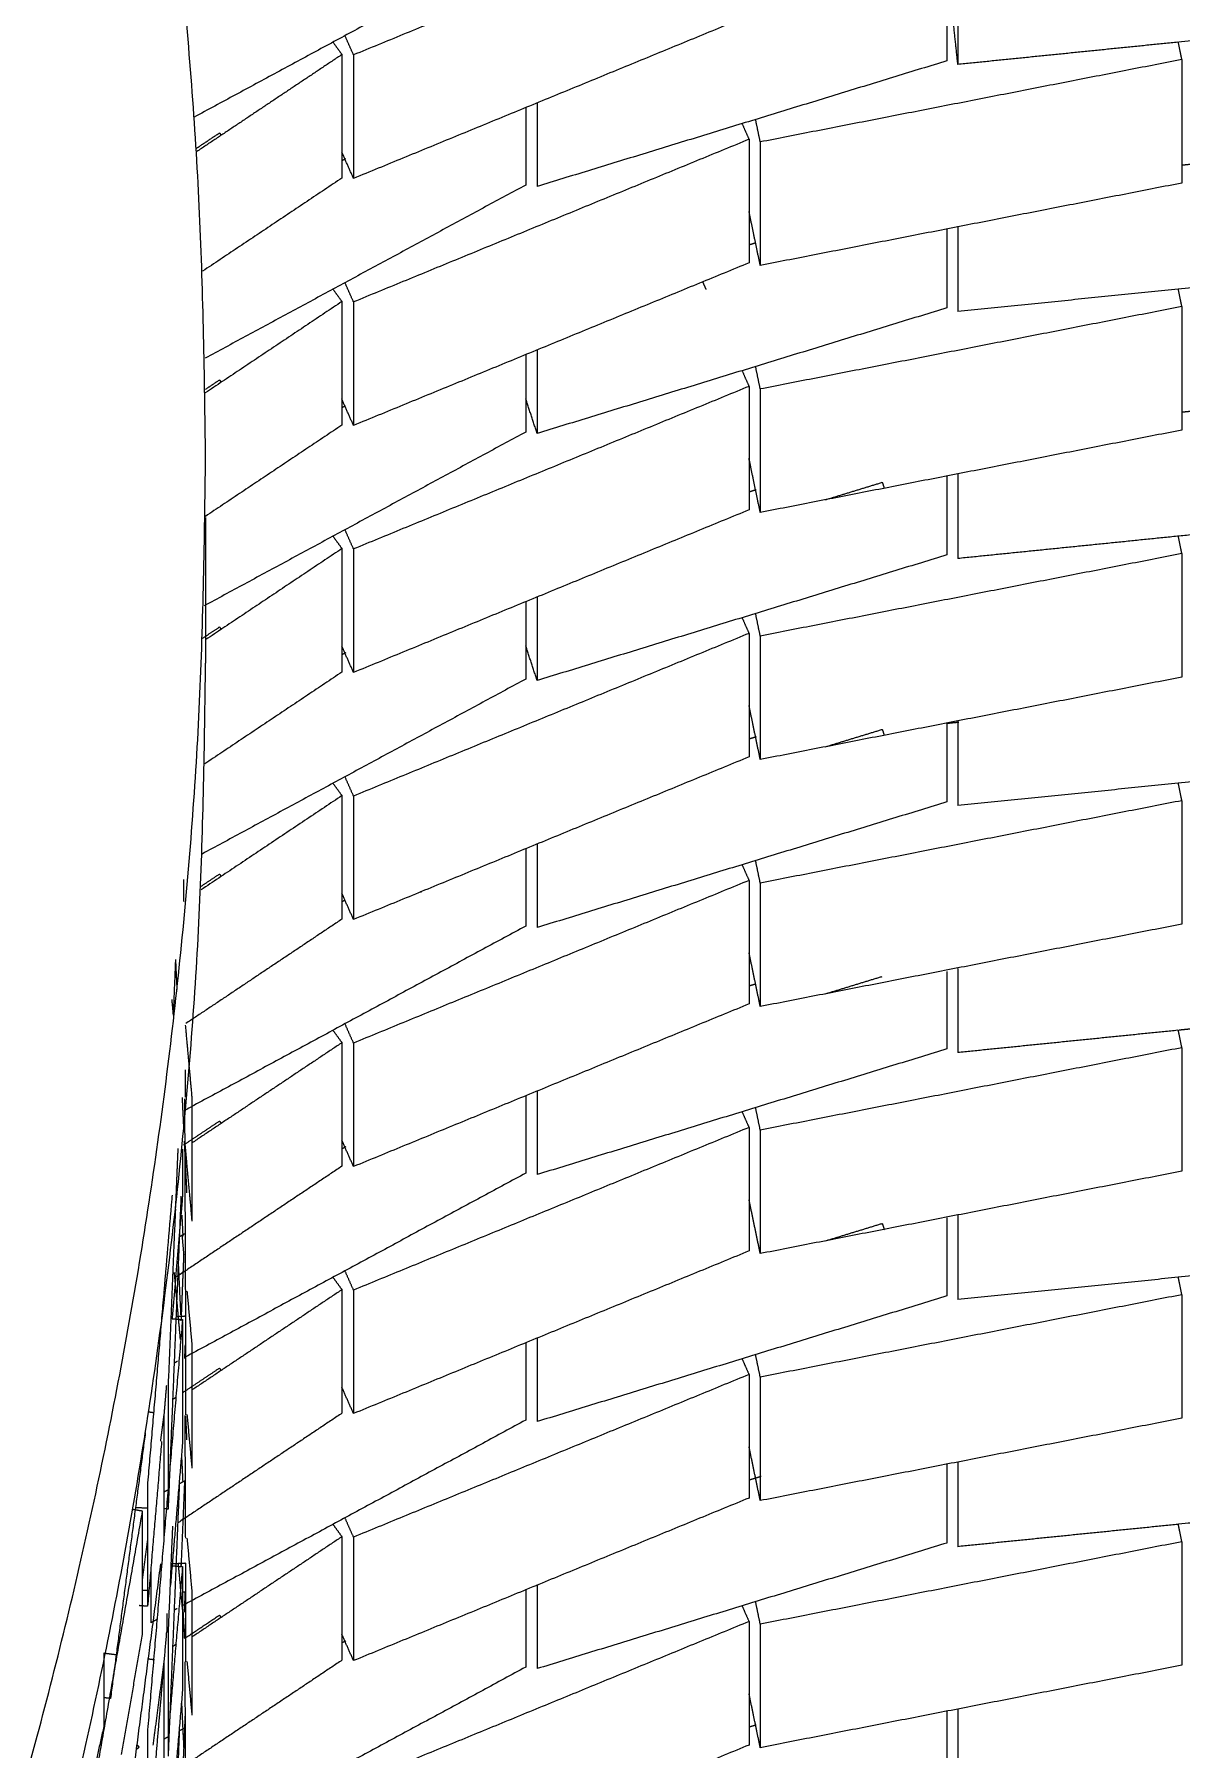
# Model space of a CAD drawing. Header units: centimetres. Extents: x 0 to 19.8, y 0 to 41.5.
# Drawn here: x 17.16 to 17.717, y 15.006 to 15.84 of the extents above; entities that cross this region are included whole.
import ezdxf

# ---------------------------------------------------------------- set-up
doc = ezdxf.new("R2010")
doc.units = ezdxf.units.CM
doc.layers.add('Make2D$Visible$Curves', color=7, linetype='Continuous', true_color=0x000000)

msp = doc.modelspace()

# ---------------------------------------------------------------- linework, layer by layer
at = {"layer": 'Make2D$Visible$Curves', "color": 18, "lineweight": -3, "true_color": 0x000000}
msp.add_rational_spline([(17.24305, 15.63412), (17.24305, 16.57453), (16.60408, 17.26453)], [0.853867800566, 0.860338983745, 1], degree=2, dxfattribs=at)
for points, weights, knots in [([(18.94033, 15.16942), (18.94033, 15.18396), (18.93995, 15.1985), (18.92003, 15.96182), (18.20108, 16.21905), (17.66782, 16.40984), (17.19928, 16.09167)], [0.992137350088, 0.995976141069, 1, 0.825021666223, 1, 0.864071957732, 0.939329292259], [-0.566626, -0.566626, -0.566626, -0.535834, -0.535834, 0.80315, 0.80315, 1.84331, 1.84331, 1.84331]), ([(17.21657, 15.98993), (17.65322, 16.31401), (18.16593, 16.13286), (18.83883, 15.89512), (18.84728, 15.18151), (18.84735, 15.17546), (18.84735, 15.16942)], [0.941506293451, 0.856573638651, 1, 0.819835262239, 1, 0.998141321531, 0.996320993359], [2.515272, 2.515272, 2.515272, 3.597399, 3.597399, 4.956711, 4.956711, 4.970734, 4.970734, 4.970734]), ([(17.22882, 15.89888), (17.66236, 16.21077), (18.16593, 16.03286), (18.81256, 15.8044), (18.84612, 15.11942)], [0.938958815068, 0.858769819386, 1, 0.825641357276, 0.988762031209], [2.531842, 2.531842, 2.531842, 3.597399, 3.597399, 4.912905, 4.912905, 4.912905]), ([(12.44385, 15.63412), (12.44385, 14.6937), (13.08282, 14.0037), (14.71323, 12.24307), (16.47386, 13.87349), (17.24305, 14.58578), (17.24305, 15.63412)], [0.853867800566, 0.860338983745, 1, 0.707106781187, 1, 0.846767797442, 0.853867800566], [5.741243, 5.741243, 5.741243, 7.538558, 7.538558, 11.307837, 11.307837, 13.279801, 13.279801, 13.279801]), ([(12.47302, 15.1611), (12.58656, 14.4396), (13.08282, 13.9037), (14.71323, 12.14307), (16.47386, 13.77349), (17.24305, 14.48578), (17.24305, 15.53412)], [0.861673993534, 0.888038673933, 1, 0.707106781187, 1, 0.846767797442, 0.853867800566], [6.097714, 6.097714, 6.097714, 7.538558, 7.538558, 11.307837, 11.307837, 13.279801, 13.279801, 13.279801]), ([(17.09989, 14.32314), (17.62142, 13.87595), (18.25532, 14.14081), (18.94033, 14.42702), (18.94033, 15.16942)], [0.973011863459, 0.839756556667, 1, 0.829045525154, 0.992137350088], [-3.101047, -3.101047, -3.101047, -1.874818, -1.874818, -0.566626, -0.566626, -0.566626]), ([(18.84735, 15.16942), (18.84735, 14.46471), (18.18864, 14.2143), (17.58784, 13.9859), (17.12182, 14.42856)], [0.996320993359, 0.821693940709, 1, 0.834780475099, 0.972589075988], [4.970734, 4.970734, 4.970734, 6.316022, 6.316022, 7.562575, 7.562575, 7.562575]), ([(17.09021, 14.23153), (17.61324, 13.77252), (18.25532, 14.0408), (18.94033, 14.32702), (18.94033, 15.06941)], [0.975929709242, 0.838022816373, 1, 0.829045525154, 0.992137350088], [-3.114314, -3.114314, -3.114314, -1.874818, -1.874818, -0.566626, -0.566626, -0.566626])]:
    msp.add_rational_spline(points, weights, degree=2, knots=knots, dxfattribs=at)
for points in [[(17.50698, 15.90857), (17.41093, 15.86907), (17.31488, 15.82957)], [(17.39849, 15.88638), (17.31795, 15.84284), (17.2374, 15.79929)], [(17.60842, 15.86605), (17.60842, 15.84549), (17.60842, 15.82493)], [(17.60311, 15.86501), (17.60311, 15.84586), (17.60311, 15.82671)], [(17.60842, 15.82493), (17.60628, 15.84507), (17.60415, 15.86522)], [(17.50698, 15.84857), (17.41093, 15.80907), (17.31488, 15.76957)], [(17.81608, 15.84597), (17.7658, 15.84088), (17.71552, 15.83578)], [(17.30488, 15.83577), (17.30707, 15.83277), (17.30925, 15.82976)], [(17.31488, 15.82957), (17.3128, 15.83425), (17.31072, 15.83893)], [(17.71531, 15.83576), (17.66186, 15.83034), (17.60842, 15.82493)], [(17.71535, 15.83577), (17.71624, 15.83153), (17.71712, 15.8273)], [(17.30925, 15.82976), (17.27401, 15.80619), (17.23878, 15.78263)], [(17.30925, 15.82976), (17.30925, 15.79976), (17.30925, 15.76976)], [(17.31488, 15.82957), (17.31488, 15.79957), (17.31488, 15.76957)], [(17.60311, 15.82671), (17.50359, 15.79619), (17.40407, 15.76568)], [(17.71712, 15.8273), (17.61478, 15.8073), (17.51244, 15.78729)], [(17.71712, 15.8273), (17.71712, 15.7973), (17.71712, 15.7673)], [(17.39849, 15.80396), (17.39849, 15.78517), (17.39849, 15.76638)], [(17.40407, 15.80637), (17.40407, 15.78602), (17.40407, 15.76568)], [(17.2384, 15.78409), (17.24408, 15.78789), (17.24977, 15.79169)], [(17.24977, 15.79169), (17.25019, 15.79112), (17.25061, 15.79054)], [(17.50359, 15.79619), (17.50528, 15.79238), (17.50698, 15.78857)], [(17.51244, 15.78729), (17.5113, 15.79275), (17.51016, 15.79821)], [(17.50698, 15.78857), (17.41093, 15.74907), (17.31488, 15.70957)], [(17.50698, 15.78857), (17.50698, 15.75857), (17.50698, 15.72857)], [(17.51244, 15.78729), (17.51244, 15.75729), (17.51244, 15.72729)], [(17.31488, 15.76957), (17.31206, 15.7759), (17.30925, 15.78223)], [(17.31102, 15.77909), (17.31027, 15.77869), (17.30951, 15.77828)], [(17.72321, 15.77656), (17.72017, 15.77625), (17.71712, 15.77594)], [(17.30925, 15.76976), (17.27541, 15.74713), (17.24158, 15.7245)], [(17.39849, 15.76638), (17.32067, 15.72431), (17.24285, 15.68224)], [(17.71712, 15.7673), (17.61478, 15.7473), (17.51244, 15.72729)], [(17.51244, 15.72729), (17.50971, 15.74038), (17.50698, 15.75347)], [(17.60311, 15.74501), (17.60311, 15.72586), (17.60311, 15.70671)], [(17.60842, 15.74645), (17.60842, 15.72569), (17.60842, 15.70493)], [(17.50994, 15.73814), (17.50868, 15.73775), (17.50741, 15.73736)], [(17.50698, 15.72857), (17.41093, 15.68907), (17.31488, 15.64957)], [(17.81608, 15.72597), (17.71225, 15.71545), (17.60842, 15.70493)], [(17.30488, 15.71577), (17.30707, 15.71277), (17.30925, 15.70976)], [(17.31488, 15.70957), (17.3128, 15.71425), (17.31072, 15.71893)], [(17.48444, 15.7193), (17.48524, 15.71749), (17.48604, 15.71569)], [(17.71535, 15.71577), (17.71624, 15.71153), (17.71712, 15.7073)], [(17.30925, 15.70976), (17.27605, 15.68755), (17.24284, 15.66535)], [(17.30925, 15.70976), (17.30925, 15.67976), (17.30925, 15.64976)], [(17.31488, 15.70957), (17.31488, 15.67957), (17.31488, 15.64957)], [(17.71712, 15.7073), (17.61478, 15.6873), (17.51244, 15.66729)], [(17.71712, 15.7073), (17.71712, 15.6773), (17.71712, 15.6473)], [(17.60311, 15.70671), (17.50359, 15.67619), (17.40407, 15.64568)], [(17.39849, 15.68396), (17.39849, 15.66517), (17.39849, 15.64638)], [(17.40407, 15.68625), (17.40407, 15.66596), (17.40407, 15.64568)], [(17.50359, 15.67619), (17.50528, 15.67238), (17.50698, 15.66857)], [(17.51244, 15.66729), (17.5113, 15.67275), (17.51016, 15.67821)], [(17.24292, 15.66712), (17.24635, 15.6694), (17.24977, 15.67169)], [(17.24977, 15.67169), (17.25019, 15.67112), (17.25061, 15.67054)], [(17.50698, 15.66857), (17.41093, 15.62907), (17.31488, 15.58957)], [(17.50698, 15.66857), (17.50698, 15.63857), (17.50698, 15.60857)], [(17.51244, 15.66729), (17.51244, 15.63729), (17.51244, 15.60729)], [(17.31488, 15.64957), (17.31201, 15.65601), (17.30915, 15.66246)], [(17.31039, 15.65875), (17.30982, 15.65844), (17.30925, 15.65814)], [(17.40407, 15.64568), (17.40128, 15.65413), (17.39849, 15.66258)], [(17.30925, 15.64976), (17.2761, 15.62759), (17.24296, 15.60542)], [(17.72275, 15.65651), (17.71993, 15.65623), (17.71712, 15.65594)], [(17.39849, 15.64638), (17.32041, 15.60417), (17.24232, 15.56195)], [(17.71712, 15.6473), (17.61478, 15.6273), (17.51244, 15.60729)], [(17.51244, 15.60729), (17.50969, 15.62044), (17.50695, 15.63359)], [(17.60311, 15.62501), (17.60311, 15.60586), (17.60311, 15.58671)], [(17.60842, 15.62605), (17.60842, 15.60549), (17.60842, 15.58493)], [(17.51037, 15.61827), (17.50867, 15.61775), (17.50698, 15.61723)], [(17.54411, 15.61349), (17.5579, 15.61772), (17.57169, 15.62195)], [(17.57169, 15.62195), (17.57217, 15.6205), (17.57264, 15.61906)], [(17.50698, 15.60857), (17.41093, 15.56907), (17.31488, 15.52957)], [(17.24305, 15.60493), (17.24305, 15.56953), (17.24305, 15.53412)], [(17.31488, 15.58957), (17.3128, 15.59425), (17.31072, 15.59893)], [(17.30496, 15.59566), (17.30711, 15.59271), (17.30925, 15.58976)], [(17.72216, 15.59646), (17.66529, 15.59069), (17.60842, 15.58493)], [(17.71535, 15.59577), (17.71624, 15.59153), (17.71712, 15.5873)], [(17.30925, 15.58976), (17.2762, 15.56765), (17.24315, 15.54555)], [(17.30925, 15.58976), (17.30925, 15.55976), (17.30925, 15.52976)], [(17.31488, 15.58957), (17.31488, 15.55957), (17.31488, 15.52957)], [(17.60311, 15.58671), (17.50359, 15.55619), (17.40407, 15.52568)], [(17.71712, 15.5873), (17.61478, 15.5673), (17.51244, 15.54729)], [(17.71712, 15.5873), (17.71712, 15.5573), (17.71712, 15.5273)], [(17.40407, 15.56625), (17.40407, 15.54596), (17.40407, 15.52568)], [(17.39849, 15.56396), (17.39849, 15.54517), (17.39849, 15.52638)], [(17.51244, 15.54729), (17.5113, 15.55275), (17.51016, 15.55821)], [(17.24159, 15.54623), (17.24568, 15.54896), (17.24977, 15.55169)], [(17.24977, 15.55169), (17.25019, 15.55112), (17.25061, 15.55054)], [(17.50359, 15.55619), (17.50528, 15.55238), (17.50698, 15.54857)], [(17.31488, 15.52957), (17.31206, 15.5359), (17.30925, 15.54223)], [(17.50698, 15.54857), (17.41093, 15.50907), (17.31488, 15.46957)], [(17.40407, 15.52568), (17.40128, 15.53413), (17.39849, 15.54258)], [(17.50698, 15.54857), (17.50698, 15.51857), (17.50698, 15.48857)], [(17.51244, 15.54729), (17.51244, 15.51729), (17.51244, 15.48729)], [(17.3111, 15.53914), (17.31029, 15.5387), (17.30949, 15.53826)], [(17.39849, 15.52638), (17.3199, 15.48389), (17.2413, 15.4414)], [(17.30925, 15.52976), (17.27591, 15.50746), (17.24258, 15.48517)], [(17.71712, 15.5273), (17.61478, 15.5073), (17.51244, 15.48729)], [(17.51244, 15.48729), (17.50971, 15.50038), (17.50698, 15.51347)], [(17.544, 15.49346), (17.55785, 15.4977), (17.57169, 15.50195)], [(17.57169, 15.50195), (17.57217, 15.50049), (17.57265, 15.49904)], [(17.60311, 15.50491), (17.60311, 15.48581), (17.60311, 15.46671)], [(17.60352, 15.50495), (17.6062, 15.50523), (17.60888, 15.5055)], [(17.60842, 15.50605), (17.60842, 15.48549), (17.60842, 15.46493)], [(17.5105, 15.49831), (17.50898, 15.49784), (17.50745, 15.49737)], [(17.50698, 15.48857), (17.41093, 15.44907), (17.31488, 15.40957)], [(17.81608, 15.48597), (17.71225, 15.47545), (17.60842, 15.46493)], [(17.30488, 15.47577), (17.30707, 15.47277), (17.30925, 15.46976)], [(17.31488, 15.46957), (17.3128, 15.47425), (17.31072, 15.47893)], [(17.71535, 15.47577), (17.71624, 15.47153), (17.71712, 15.4673)], [(17.30925, 15.46976), (17.27504, 15.44688), (17.24082, 15.42399)], [(17.30925, 15.46976), (17.30925, 15.43976), (17.30925, 15.40976)], [(17.31488, 15.46957), (17.31488, 15.43957), (17.31488, 15.40957)], [(17.60311, 15.46671), (17.50359, 15.43619), (17.40407, 15.40568)], [(17.71712, 15.4673), (17.61478, 15.4473), (17.51244, 15.42729)], [(17.71712, 15.4673), (17.71712, 15.4373), (17.71712, 15.4073)], [(17.39849, 15.44396), (17.39849, 15.42517), (17.39849, 15.40638)], [(17.40407, 15.44625), (17.40407, 15.42596), (17.40407, 15.40568)], [(17.50359, 15.43619), (17.50528, 15.43238), (17.50698, 15.42857)], [(17.51244, 15.42729), (17.5113, 15.43275), (17.51016, 15.43821)], [(17.23232, 15.42904), (17.23234, 15.42369), (17.23237, 15.41834)], [(17.24095, 15.4258), (17.24536, 15.42875), (17.24977, 15.43169)], [(17.24977, 15.43169), (17.25019, 15.43112), (17.25061, 15.43054)], [(17.50698, 15.42857), (17.41093, 15.38907), (17.31488, 15.34957)], [(17.50698, 15.42857), (17.50698, 15.39857), (17.50698, 15.36857)], [(17.51244, 15.42729), (17.51244, 15.39729), (17.51244, 15.36729)], [(17.31488, 15.40957), (17.31206, 15.4159), (17.30925, 15.42223)], [(17.31089, 15.41902), (17.31008, 15.41859), (17.30928, 15.41815)], [(17.34751, 15.42328), (17.34751, 15.42302), (17.34751, 15.42277)], [(17.30925, 15.40976), (17.27132, 15.38439), (17.23338, 15.35902)], [(17.71712, 15.4073), (17.61478, 15.3873), (17.51244, 15.36729)], [(17.39849, 15.40638), (17.31601, 15.36179), (17.23352, 15.3172)], [(17.51244, 15.36729), (17.50971, 15.38038), (17.50698, 15.39347)], [(17.22839, 15.3901), (17.22783, 15.37662), (17.22728, 15.36314)], [(17.22838, 15.39016), (17.22873, 15.38289), (17.22908, 15.37561)], [(17.60311, 15.38437), (17.60311, 15.36554), (17.60311, 15.34671)], [(17.60842, 15.38583), (17.60842, 15.36538), (17.60842, 15.34493)], [(17.51025, 15.37823), (17.50872, 15.37776), (17.5072, 15.3773)], [(17.54409, 15.37349), (17.55789, 15.37772), (17.57169, 15.38195)], [(17.22657, 15.37077), (17.22691, 15.36698), (17.22725, 15.36319)], [(17.50698, 15.36857), (17.41093, 15.32907), (17.31488, 15.28957)], [(17.23316, 15.35822), (17.23475, 15.34063), (17.23635, 15.32304)], [(17.31488, 15.34957), (17.3128, 15.35425), (17.31072, 15.35893)], [(17.30925, 15.34976), (17.27284, 15.32541), (17.23643, 15.30106)], [(17.30488, 15.35577), (17.30707, 15.35277), (17.30925, 15.34976)], [(17.30925, 15.34976), (17.30925, 15.31976), (17.30925, 15.28976)], [(17.31488, 15.34957), (17.31488, 15.31957), (17.31488, 15.28957)], [(17.71518, 15.35575), (17.6618, 15.35034), (17.60842, 15.34493)], [(17.71535, 15.35577), (17.71624, 15.35153), (17.71712, 15.3473)], [(17.72221, 15.35646), (17.71896, 15.35613), (17.71572, 15.3558)], [(17.60311, 15.34671), (17.50359, 15.31619), (17.40407, 15.28568)], [(17.71712, 15.3473), (17.61478, 15.3273), (17.51244, 15.30729)], [(17.71712, 15.3473), (17.71712, 15.3173), (17.71712, 15.2873)], [(17.23304, 15.33661), (17.23304, 15.32994), (17.23304, 15.32327)], [(17.39849, 15.32396), (17.39849, 15.30517), (17.39849, 15.28638)], [(17.40407, 15.32657), (17.40407, 15.30612), (17.40407, 15.28568)], [(17.2316, 15.32311), (17.23194, 15.31595), (17.23229, 15.30878)], [(17.23278, 15.3225), (17.23298, 15.27577), (17.23318, 15.22904)], [(17.23635, 15.32304), (17.23635, 15.29304), (17.23635, 15.26304)], [(17.50359, 15.31619), (17.50528, 15.31238), (17.50698, 15.30857)], [(17.51244, 15.30729), (17.5113, 15.31275), (17.51016, 15.31821)], [(17.23233, 15.30003), (17.24105, 15.30586), (17.24977, 15.31169)], [(17.24977, 15.31169), (17.25019, 15.31112), (17.25061, 15.31054)], [(17.50698, 15.30857), (17.41093, 15.26907), (17.31488, 15.22957)], [(17.50698, 15.30857), (17.50698, 15.27857), (17.50698, 15.24857)], [(17.51244, 15.30729), (17.51244, 15.27729), (17.51244, 15.24729)], [(17.23262, 15.30192), (17.23322, 15.2894), (17.23382, 15.27688)], [(17.23298, 15.30012), (17.23467, 15.28158), (17.23635, 15.26304)], [(17.31488, 15.28957), (17.31206, 15.2959), (17.30925, 15.30223)], [(17.3111, 15.29914), (17.3103, 15.2987), (17.30949, 15.29826)], [(17.22955, 15.29841), (17.22896, 15.28408), (17.22837, 15.26975)], [(17.2318, 15.29796), (17.2318, 15.2866), (17.2318, 15.27523)], [(17.30925, 15.28976), (17.26903, 15.26286), (17.22881, 15.23596)], [(17.39849, 15.28638), (17.31581, 15.24168), (17.23312, 15.19698)], [(17.71712, 15.2873), (17.61478, 15.2673), (17.51244, 15.24729)], [(17.22673, 15.27561), (17.22477, 15.25256), (17.22281, 15.2295)], [(17.23107, 15.27526), (17.22794, 15.19923), (17.22481, 15.12319)], [(17.2318, 15.27523), (17.22927, 15.24545), (17.22674, 15.21566)], [(17.22833, 15.26881), (17.22657, 15.226), (17.22481, 15.18319)], [(17.23146, 15.26601), (17.23171, 15.26092), (17.23195, 15.25582)], [(17.51244, 15.24729), (17.50971, 15.26038), (17.50698, 15.27347)], [(17.60842, 15.26605), (17.60842, 15.24549), (17.60842, 15.22493)], [(17.54418, 15.25351), (17.55794, 15.25773), (17.57169, 15.26195)], [(17.57169, 15.26195), (17.5722, 15.26042), (17.5727, 15.25889)], [(17.60311, 15.26465), (17.60311, 15.24568), (17.60311, 15.22671)], [(17.23312, 15.25698), (17.23177, 15.25625), (17.23043, 15.25552)], [(17.23155, 15.25595), (17.23195, 15.2515), (17.23235, 15.24705)], [(17.22972, 15.24237), (17.23031, 15.22995), (17.23091, 15.21754)], [(17.23238, 15.24706), (17.23171, 15.23086), (17.23105, 15.21466)], [(17.50698, 15.24857), (17.41093, 15.20907), (17.31488, 15.16957)], [(17.81608, 15.24597), (17.71225, 15.23545), (17.60842, 15.22493)], [(17.22771, 15.23819), (17.22919, 15.22188), (17.23067, 15.20556)], [(17.30488, 15.23577), (17.30707, 15.23277), (17.30925, 15.22976)], [(17.31488, 15.22957), (17.3128, 15.23425), (17.31072, 15.23893)], [(17.71535, 15.23577), (17.71624, 15.23153), (17.71712, 15.2273)], [(17.22278, 15.22914), (17.21882, 15.18255), (17.21486, 15.13595)], [(17.23318, 15.22904), (17.23318, 15.19904), (17.23318, 15.16904)], [(17.23398, 15.22911), (17.23517, 15.21608), (17.23635, 15.20304)], [(17.30925, 15.22976), (17.27296, 15.20549), (17.23667, 15.18122)], [(17.30925, 15.22976), (17.30925, 15.19976), (17.30925, 15.16976)], [(17.31488, 15.22957), (17.31488, 15.19957), (17.31488, 15.16957)], [(17.60311, 15.22671), (17.50359, 15.19619), (17.40407, 15.16568)], [(17.71712, 15.2273), (17.61478, 15.2073), (17.51244, 15.18729)], [(17.71712, 15.2273), (17.71712, 15.1973), (17.71712, 15.1673)], [(17.22674, 15.21566), (17.22927, 15.21545), (17.2318, 15.21523)], [(17.23331, 15.21685), (17.2311, 15.21675), (17.2289, 15.21664)], [(17.2318, 15.21523), (17.22333, 15.11559), (17.21486, 15.01595)], [(17.2318, 15.21426), (17.2318, 15.18474), (17.2318, 15.15523)], [(17.23304, 15.20302), (17.2329, 15.19966), (17.23276, 15.1963)], [(17.23635, 15.20304), (17.23635, 15.17304), (17.23635, 15.14304)], [(17.39849, 15.20396), (17.39849, 15.18517), (17.39849, 15.16638)], [(17.40407, 15.20625), (17.40407, 15.18596), (17.40407, 15.16568)], [(17.22937, 15.19495), (17.22866, 15.19457), (17.22795, 15.19418)], [(17.23212, 15.17989), (17.24094, 15.18579), (17.24977, 15.19169)], [(17.24977, 15.19169), (17.25019, 15.19112), (17.25061, 15.19054)], [(17.50359, 15.19619), (17.50528, 15.19238), (17.50698, 15.18857)], [(17.51244, 15.18729), (17.51129, 15.19279), (17.51014, 15.1983)], [(17.22398, 15.18326), (17.2234, 15.17644), (17.22282, 15.16961)], [(17.22481, 15.18319), (17.22481, 15.15319), (17.22481, 15.12319)], [(17.50698, 15.18857), (17.41093, 15.14907), (17.31488, 15.10957)], [(17.50698, 15.18857), (17.50698, 15.15857), (17.50698, 15.12857)], [(17.51244, 15.18729), (17.51244, 15.15729), (17.51244, 15.12729)], [(17.22706, 15.17651), (17.22786, 15.17704), (17.22866, 15.17758)], [(17.31488, 15.16957), (17.31206, 15.1759), (17.30925, 15.18223)], [(17.21545, 15.17042), (17.21661, 15.17027), (17.21776, 15.17012)], [(17.2228, 15.16946), (17.22192, 15.1628), (17.22105, 15.15614)], [(17.2228, 15.16889), (17.2228, 15.13918), (17.2228, 15.10946)], [(17.30925, 15.16976), (17.26954, 15.1432), (17.22983, 15.11665)], [(17.39849, 15.16638), (17.31521, 15.12136), (17.23192, 15.07633)], [(17.23293, 15.16871), (17.23306, 15.13887), (17.23318, 15.10904)], [(17.23326, 15.16856), (17.23354, 15.16272), (17.23382, 15.15688)], [(17.23398, 15.16911), (17.23517, 15.15608), (17.23635, 15.14304)], [(17.71712, 15.1673), (17.61478, 15.1473), (17.51244, 15.12729)], [(17.21372, 15.16019), (17.20526, 15.09567), (17.19681, 15.03116)], [(17.22166, 15.15597), (17.21826, 15.11596), (17.21486, 15.07595)], [(17.2318, 15.15523), (17.22884, 15.12038), (17.22588, 15.08554)], [(17.2313, 15.14936), (17.2316, 15.14311), (17.2319, 15.13686)], [(17.51244, 15.12729), (17.50971, 15.14038), (17.50698, 15.15347)], [(17.60311, 15.14526), (17.60311, 15.12598), (17.60311, 15.10671)], [(17.60842, 15.14607), (17.60842, 15.1255), (17.60842, 15.10493)], [(17.21486, 15.13595), (17.21486, 15.10595), (17.21486, 15.07595)], [(17.22478, 15.13247), (17.22389, 15.13199), (17.223, 15.1315)], [(17.23025, 15.13524), (17.22753, 15.06922), (17.22481, 15.00319)], [(17.23315, 15.137), (17.23166, 15.13619), (17.23017, 15.13538)], [(17.23279, 15.1369), (17.23193, 15.11608), (17.23107, 15.09526)], [(17.51282, 15.13902), (17.51, 15.13816), (17.50718, 15.13729)], [(17.50698, 15.12857), (17.41093, 15.08907), (17.31488, 15.04957)], [(17.81608, 15.12597), (17.76585, 15.12088), (17.71561, 15.11579)], [(17.21225, 15.12232), (17.19495, 15.02383), (17.17764, 14.92534)], [(17.20759, 15.12314), (17.20992, 15.12273), (17.21225, 15.12232)], [(17.21486, 15.1236), (17.21213, 15.12371), (17.20939, 15.12383)], [(17.21225, 15.12232), (17.21225, 15.09232), (17.21225, 15.06232)], [(17.22481, 15.12319), (17.2238, 15.12323), (17.2228, 15.12327)], [(17.30488, 15.11577), (17.30707, 15.11277), (17.30925, 15.10976)], [(17.31488, 15.10957), (17.3128, 15.11425), (17.31072, 15.11893)], [(17.71534, 15.11576), (17.66188, 15.11035), (17.60842, 15.10493)], [(17.71535, 15.11577), (17.71624, 15.11153), (17.71712, 15.1073)], [(17.21486, 15.10891), (17.21356, 15.099), (17.21226, 15.08908)], [(17.22694, 15.11487), (17.22587, 15.08903), (17.22481, 15.06319)], [(17.23398, 15.10911), (17.23517, 15.09608), (17.23635, 15.08304)], [(17.30925, 15.10976), (17.27299, 15.08551), (17.23672, 15.06125)], [(17.30925, 15.10976), (17.30925, 15.07976), (17.30925, 15.04976)], [(17.31488, 15.10957), (17.31488, 15.07957), (17.31488, 15.04957)], [(17.71712, 15.1073), (17.61478, 15.0873), (17.51244, 15.06729)], [(17.71712, 15.1073), (17.71712, 15.0773), (17.71712, 15.0473)], [(17.60311, 15.10671), (17.50359, 15.07619), (17.40407, 15.04568)], [(17.22111, 15.09658), (17.20896, 15.00387), (17.19681, 14.91116)], [(17.21638, 15.09378), (17.21638, 15.08085), (17.21638, 15.06792)], [(17.2318, 15.09523), (17.22831, 15.05421), (17.22483, 15.0132)], [(17.23318, 15.09685), (17.22991, 15.09669), (17.22663, 15.09653)], [(17.22683, 15.09565), (17.22932, 15.09544), (17.2318, 15.09523)], [(17.22966, 15.09668), (17.23131, 15.07851), (17.23296, 15.06034)], [(17.23095, 15.09674), (17.23098, 15.09597), (17.23102, 15.09519)], [(17.2318, 15.09523), (17.2318, 15.06523), (17.2318, 15.03523)], [(17.23318, 15.09685), (17.23318, 15.07294), (17.23318, 15.04904)], [(17.21249, 15.08387), (17.21417, 15.0838), (17.21585, 15.08373)], [(17.23201, 15.08306), (17.23253, 15.08304), (17.23304, 15.08302)], [(17.23304, 15.08302), (17.23284, 15.07807), (17.23263, 15.07311)], [(17.23635, 15.08304), (17.23635, 15.05304), (17.23635, 15.02304)], [(17.39849, 15.08423), (17.39849, 15.06531), (17.39849, 15.04638)], [(17.40407, 15.08653), (17.40407, 15.0661), (17.40407, 15.04568)], [(17.21486, 15.07595), (17.21278, 15.07613), (17.2107, 15.0763)], [(17.22926, 15.07489), (17.22869, 15.07458), (17.22813, 15.07428)], [(17.50359, 15.07619), (17.50528, 15.07238), (17.50698, 15.06857)], [(17.51244, 15.06729), (17.5113, 15.07275), (17.51016, 15.07821)], [(17.21965, 15.0697), (17.21801, 15.06881), (17.21638, 15.06792)], [(17.22423, 15.07241), (17.22423, 15.0678), (17.22423, 15.06319)], [(17.23209, 15.07299), (17.23239, 15.06663), (17.2327, 15.06028)], [(17.23289, 15.06041), (17.24133, 15.06605), (17.24977, 15.07169)], [(17.24977, 15.07169), (17.25019, 15.07112), (17.25061, 15.07054)], [(17.50698, 15.06857), (17.41093, 15.02907), (17.31488, 14.98957)], [(17.50698, 15.06857), (17.50698, 15.03857), (17.50698, 15.00857)], [(17.51244, 15.06729), (17.51244, 15.03729), (17.51244, 15.00729)], [(17.21225, 15.06232), (17.20712, 15.03313), (17.20199, 15.00394)], [(17.22401, 15.06355), (17.21943, 15.00975), (17.21486, 14.95595)], [(17.22481, 15.06319), (17.22481, 15.03319), (17.22481, 15.00319)], [(17.22723, 15.05662), (17.22805, 15.05717), (17.22886, 15.05771)], [(17.31488, 15.04957), (17.31206, 15.0559), (17.30925, 15.06223)], [(17.31108, 15.05912), (17.31027, 15.05869), (17.30947, 15.05825)], [(17.19358, 15.05337), (17.19358, 15.03552), (17.19358, 15.01766)], [(17.19393, 15.05324), (17.19699, 15.05284), (17.20006, 15.05244)], [(17.21507, 15.05047), (17.21661, 15.05027), (17.21816, 15.05007)], [(17.2228, 15.04946), (17.22011, 15.02898), (17.21743, 15.00849)], [(17.2228, 15.04946), (17.2228, 15.01946), (17.2228, 14.98946)], [(17.30925, 15.04976), (17.26963, 15.02326), (17.23002, 14.99677)], [(17.23292, 15.04906), (17.23305, 15.01905), (17.23318, 14.98904)], [(17.23398, 15.04912), (17.23517, 15.03608), (17.23635, 15.02304)], [(17.39849, 15.04638), (17.31531, 15.00141), (17.23213, 14.95644)], [(17.71712, 15.0473), (17.61478, 15.0273), (17.51244, 15.00729)], [(17.2318, 15.03523), (17.22869, 14.99869), (17.22559, 14.96216)], [(17.51244, 15.00729), (17.50971, 15.02038), (17.50698, 15.03347)], [(17.19681, 15.03116), (17.1953, 15.03135), (17.19379, 15.03155)], [(17.2313, 15.02936), (17.23184, 15.01815), (17.23238, 15.00694)], [(17.60311, 15.02501), (17.60311, 15.00586), (17.60311, 14.98671)], [(17.60842, 15.02605), (17.60842, 15.00549), (17.60842, 14.98493)], [(17.19358, 15.01766), (17.18193, 14.96542), (17.17028, 14.91317)], [(17.21486, 15.01595), (17.21486, 14.98595), (17.21486, 14.95595)], [(17.23296, 15.01689), (17.23167, 15.01619), (17.23038, 15.0155)], [(17.23304, 15.02302), (17.23205, 14.99891), (17.23105, 14.97481)], [(17.51046, 15.0183), (17.50872, 15.01776), (17.50698, 15.01723)], [(17.21076, 15.00753), (17.21008, 15.00696), (17.20939, 15.00639)], [(17.2096, 15.0088), (17.21018, 15.00816), (17.21076, 15.00753)], [(17.22507, 15.01262), (17.2241, 15.0121), (17.22313, 15.01157)], [(17.23025, 15.01542), (17.22774, 14.95432), (17.22522, 14.89321)], [(17.50698, 15.00857), (17.41093, 14.96907), (17.31488, 14.92957)]]:
    msp.add_open_spline(points, degree=2, dxfattribs=at)

doc.saveas('drawing.dxf')
